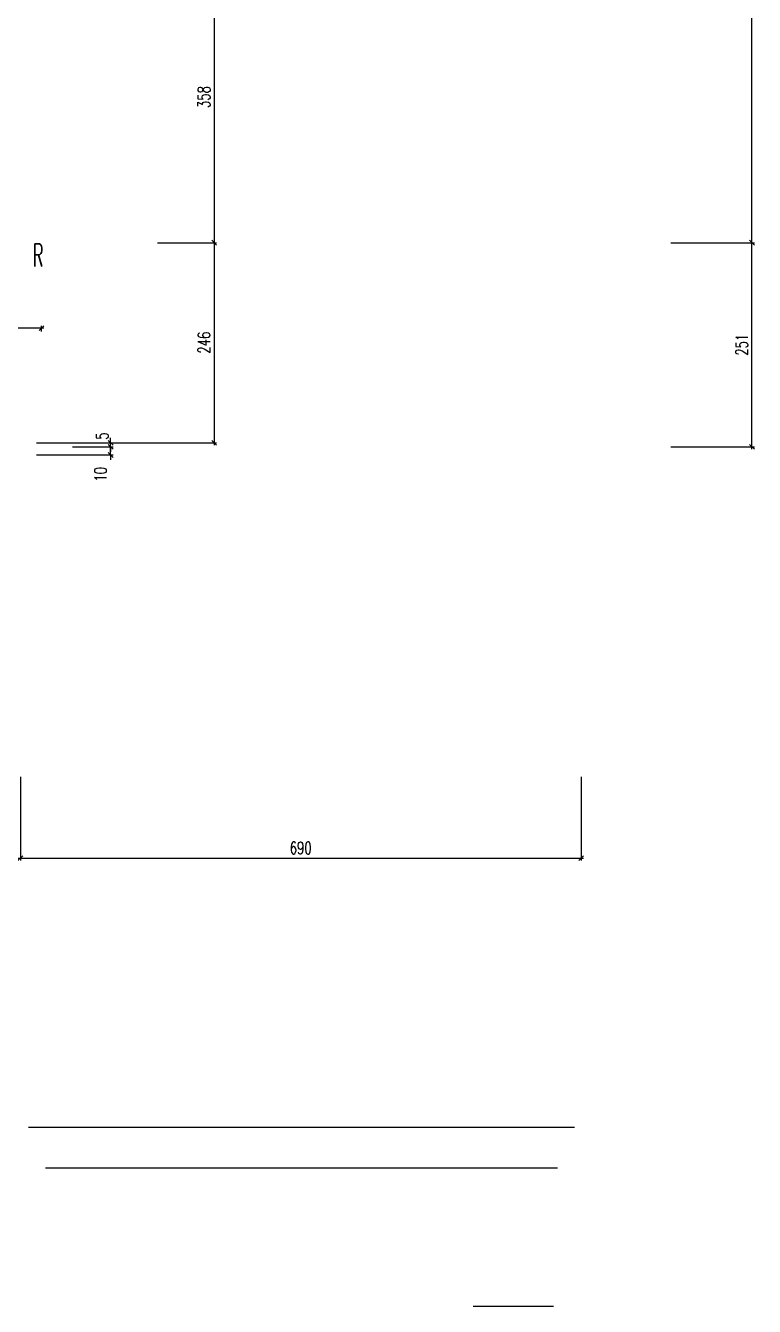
# Model space of a CAD drawing. Extents: x 307 to 786, y -197 to -94.
# Drawn here: x 425.97 to 434.94, y -133.94 to -118.19 of the extents above; entities that cross this region are included whole.
import ezdxf

# ---------------------------------------------------------------- set-up
doc = ezdxf.new("R2010")
doc.units = 0
doc.header["$LTSCALE"] = 0.5
doc.header["$MEASUREMENT"] = 0
doc.layers.get('DEFPOINTS').update_dxf_attribs({"linetype": 'CONTINUOUS'})
doc.layers.add('COTATION', color=7, linetype='CONTINUOUS')
doc.layers.add('REPERE-RAID', color=4, linetype='CONTINUOUS')
doc.styles.add('ROMANS8', font='romans.shx', dxfattribs={"width": 0.7})
doc.styles.get("Standard").update_dxf_attribs({"font": 'txt.shx'})
doc.dimstyles.new('COT50 cm', dxfattribs={"dimtxt": 0.15, "dimasz": 0.06, "dimexe": 0.03, "dimexo": 0.1, "dimgap": 0.05, "dimtad": 1, "dimdec": 0, "dimlfac": 100, "dimzin": 0, "dimdsep": 46, "dimtxsty": 'ROMANS8', "dimblk1": 'OBLIQUE', "dimblk2": 'OBLIQUE', "dimsah": 1, "dimcen": 0.03, "dimdle": 0.03, "dimclrt": 1, "dimadec": 0, "dimazin": 0, "dimtfac": 1, "dimtdec": 0, "dimtmove": 0, "dimatfit": 3, "dimfxl": 1, "dimfxlon": 1, "dimtolj": 1, "dimtzin": 0, "dimlwd": -1, "dimlwe": -1, "dimarcsym": 0})

# ---------------------------------------------------------------- blocks, each defined once
blk = doc.blocks.new('_Oblique')
at = {"layer": 'COTATION', "color": 0, "lineweight": -2}
blk.add_line((-0.5, -0.5), (0.5, 0.5), dxfattribs=at)
blk = doc.blocks.new('*D78')
at = {"layer": 'COTATION', "color": 0, "transparency": 16777216}
for p, q in [((433.908, -120.862), (434.938, -120.862)), ((434.908, -123.402), (434.908, -120.832)), ((433.908, -123.372), (434.938, -123.372))]:
    blk.add_line(p, q, dxfattribs=at)
at = {"layer": 'DEFPOINTS', "color": 0, "transparency": 16777216}
for p in [(433.682, -120.862), (434.908, -120.862), (433.682, -123.372)]:
    blk.add_point(p, dxfattribs=at)
at = {"layer": 'COTATION', "color": 0, "transparency": 16777216, "xscale": 0.06, "yscale": 0.06, "zscale": 0.06}
for p, rotation in [((434.908, -120.862), 90), ((434.908, -123.372), 270)]:
    blk.add_blockref('_Oblique', p, dxfattribs=dict(at, rotation=rotation))
at = {"layer": 'COTATION', "color": 1, "transparency": 16777216, "insert": (434.783, -122.117), "char_height": 0.15, "attachment_point": 5, "rotation": 90, "style": 'ROMANS8'}
blk.add_mtext('\\A1;251', dxfattribs=at)
blk = doc.blocks.new('*D79')
at = {"layer": 'COTATION', "color": 0, "transparency": 16777216}
for p, q in [((434.908, -120.892), (434.908, -112.882)), ((433.908, -112.912), (434.938, -112.912)), ((433.908, -120.862), (434.938, -120.862))]:
    blk.add_line(p, q, dxfattribs=at)
at = {"layer": 'DEFPOINTS', "color": 0, "transparency": 16777216}
for p in [(433.465, -112.912), (434.908, -112.912), (433.682, -120.862)]:
    blk.add_point(p, dxfattribs=at)
at = {"layer": 'COTATION', "color": 0, "transparency": 16777216, "xscale": 0.06, "yscale": 0.06, "zscale": 0.06}
for p, rotation in [((434.908, -112.912), 90), ((434.908, -120.862), 270)]:
    blk.add_blockref('_Oblique', p, dxfattribs=dict(at, rotation=rotation))
at = {"layer": 'COTATION', "color": 1, "transparency": 16777216, "insert": (434.783, -116.887), "char_height": 0.15, "attachment_point": 5, "rotation": 90, "style": 'ROMANS8'}
blk.add_mtext('\\A1;795', dxfattribs=at)
blk = doc.blocks.new('*D97')
at = {"layer": 'COTATION', "color": 0, "transparency": 16777216}
for p, q in [((425.907, -127.429), (425.907, -128.459)), ((432.807, -127.429), (432.807, -128.459)), ((425.877, -128.429), (432.837, -128.429))]:
    blk.add_line(p, q, dxfattribs=at)
at = {"layer": 'DEFPOINTS', "color": 0, "transparency": 16777216}
for p in [(432.807, -125.971), (425.907, -127.012), (432.807, -128.429)]:
    blk.add_point(p, dxfattribs=at)
at = {"layer": 'COTATION', "color": 0, "transparency": 16777216, "xscale": 0.06, "yscale": 0.06, "zscale": 0.06, "rotation": 180}
blk.add_blockref('_Oblique', (425.907, -128.429), dxfattribs=at)
at = {"layer": 'COTATION', "color": 0, "transparency": 16777216, "xscale": 0.06, "yscale": 0.06, "zscale": 0.06}
blk.add_blockref('_Oblique', (432.807, -128.429), dxfattribs=at)
at = {"layer": 'COTATION', "color": 1, "transparency": 16777216, "insert": (429.357, -128.304), "char_height": 0.15, "attachment_point": 5, "style": 'ROMANS8'}
blk.add_mtext('\\A1;690', dxfattribs=at)
blk = doc.blocks.new('*D489')
at = {"layer": 'COTATION', "color": 0, "transparency": 16777216}
for p, q in [((425.667, -121.953), (425.667, -121.883)), ((426.167, -121.953), (426.167, -121.883)), ((425.667, -121.913), (425.025, -121.913)), ((426.197, -121.913), (425.667, -121.913))]:
    blk.add_line(p, q, dxfattribs=at)
at = {"layer": 'DEFPOINTS', "color": 0, "transparency": 16777216}
for p in [(425.667, -121.913), (425.667, -122.126), (426.167, -122.105)]:
    blk.add_point(p, dxfattribs=at)
at = {"layer": 'COTATION', "color": 0, "transparency": 16777216, "xscale": 0.06, "yscale": 0.06, "zscale": 0.06, "rotation": 180}
blk.add_blockref('_Oblique', (425.667, -121.913), dxfattribs=at)
at = {"layer": 'COTATION', "color": 0, "transparency": 16777216, "xscale": 0.06, "yscale": 0.06, "zscale": 0.06}
blk.add_blockref('_Oblique', (426.167, -121.913), dxfattribs=at)
at = {"layer": 'COTATION', "color": 1, "transparency": 16777216, "insert": (425.303, -121.788), "char_height": 0.15, "attachment_point": 5, "style": 'ROMANS8'}
blk.add_mtext('\\A1;50x30', dxfattribs=at)
blk = doc.blocks.new('*D494')
at = {"layer": 'COTATION', "color": 0, "linetype": 'ByBlock', "transparency": 16777216}
for p, q in [((426.107, -117.282), (428.322, -117.282)), ((428.292, -117.252), (428.292, -120.892)), ((427.595, -120.862), (428.322, -120.862))]:
    blk.add_line(p, q, dxfattribs=at)
at = {"layer": 'DEFPOINTS', "color": 0, "linetype": 'ByBlock', "transparency": 16777216}
for p in [(426.007, -117.282), (427.495, -120.862), (428.292, -120.862)]:
    blk.add_point(p, dxfattribs=at)
at = {"layer": 'COTATION', "color": 0, "linetype": 'ByBlock', "transparency": 16777216, "xscale": 0.06, "yscale": 0.06, "zscale": 0.06}
for p, rotation in [((428.292, -117.282), 90), ((428.292, -120.862), 270)]:
    blk.add_blockref('_Oblique', p, dxfattribs=dict(at, rotation=rotation))
at = {"layer": 'COTATION', "color": 1, "linetype": 'ByBlock', "transparency": 16777216, "insert": (428.167, -119.072), "char_height": 0.15, "attachment_point": 5, "rotation": 90, "style": 'ROMANS8'}
blk.add_mtext('\\A1;358', dxfattribs=at)
blk = doc.blocks.new('*D495')
at = {"layer": 'COTATION', "color": 0, "linetype": 'ByBlock', "transparency": 16777216}
for p, q in [((427.595, -120.862), (428.322, -120.862)), ((428.292, -120.832), (428.292, -123.352)), ((426.107, -123.322), (428.322, -123.322))]:
    blk.add_line(p, q, dxfattribs=at)
at = {"layer": 'DEFPOINTS', "color": 0, "linetype": 'ByBlock', "transparency": 16777216}
for p in [(427.495, -120.862), (426.007, -123.322), (428.292, -123.322)]:
    blk.add_point(p, dxfattribs=at)
at = {"layer": 'COTATION', "color": 0, "linetype": 'ByBlock', "transparency": 16777216, "xscale": 0.06, "yscale": 0.06, "zscale": 0.06}
for p, rotation in [((428.292, -120.862), 90), ((428.292, -123.322), 270)]:
    blk.add_blockref('_Oblique', p, dxfattribs=dict(at, rotation=rotation))
at = {"layer": 'COTATION', "color": 1, "linetype": 'ByBlock', "transparency": 16777216, "insert": (428.167, -122.092), "char_height": 0.15, "attachment_point": 5, "rotation": 90, "style": 'ROMANS8'}
blk.add_mtext('\\A1;246', dxfattribs=at)
blk = doc.blocks.new('*D496')
at = {"layer": 'COTATION', "color": 0, "linetype": 'ByBlock', "transparency": 16777216}
for p, q in [((426.548, -123.372), (427.048, -123.372)), ((427.018, -123.372), (427.018, -123.312)), ((427.018, -123.472), (427.018, -123.372)), ((426.107, -123.472), (427.048, -123.472)), ((427.018, -123.472), (427.018, -123.532))]:
    blk.add_line(p, q, dxfattribs=at)
at = {"layer": 'DEFPOINTS', "color": 0, "linetype": 'ByBlock', "transparency": 16777216}
for p in [(426.448, -123.372), (427.018, -123.372), (426.007, -123.472)]:
    blk.add_point(p, dxfattribs=at)
at = {"layer": 'COTATION', "color": 0, "linetype": 'ByBlock', "transparency": 16777216, "xscale": 0.06, "yscale": 0.06, "zscale": 0.06}
for p, rotation in [((427.018, -123.372), 270), ((427.018, -123.472), 90)]:
    blk.add_blockref('_Oblique', p, dxfattribs=dict(at, rotation=rotation))
at = {"layer": 'COTATION', "color": 1, "linetype": 'ByBlock', "transparency": 16777216, "insert": (426.893, -123.71), "char_height": 0.15, "attachment_point": 5, "rotation": 90, "style": 'ROMANS8'}
blk.add_mtext('\\A1;10', dxfattribs=at)
blk = doc.blocks.new('*D497')
at = {"layer": 'COTATION', "color": 0, "linetype": 'ByBlock', "transparency": 16777216}
for p, q in [((427.018, -123.322), (427.018, -123.262)), ((426.548, -123.372), (427.048, -123.372)), ((426.974, -123.322), (427.048, -123.322)), ((427.018, -123.372), (427.018, -123.322)), ((427.018, -123.372), (427.018, -123.432))]:
    blk.add_line(p, q, dxfattribs=at)
at = {"layer": 'DEFPOINTS', "color": 0, "linetype": 'ByBlock', "transparency": 16777216}
for p in [(426.448, -123.372), (426.874, -123.322), (427.018, -123.322)]:
    blk.add_point(p, dxfattribs=at)
at = {"layer": 'COTATION', "color": 0, "linetype": 'ByBlock', "transparency": 16777216, "xscale": 0.06, "yscale": 0.06, "zscale": 0.06}
for p, rotation in [((427.018, -123.322), 270), ((427.018, -123.372), 90)]:
    blk.add_blockref('_Oblique', p, dxfattribs=dict(at, rotation=rotation))
at = {"layer": 'COTATION', "color": 1, "linetype": 'ByBlock', "transparency": 16777216, "insert": (426.914, -123.24), "char_height": 0.15, "attachment_point": 5, "rotation": 90, "style": 'ROMANS8'}
blk.add_mtext('\\A1;5', dxfattribs=at)

msp = doc.modelspace()

# ---------------------------------------------------------------- linework, layer by layer
at = {"layer": 'COTATION', "color": 1, "linetype": 'ByBlock'}
msp.add_line((426.2168, -132.2387), (432.5168, -132.2387), dxfattribs=at)
at = {"layer": 'COTATION'}
msp.add_line((432.4668, -133.9403), (431.4764, -133.9403), dxfattribs=at)
at = {"layer": 'COTATION', "color": 1, "linetype": 'ByBlock'}
msp.add_lwpolyline([(432.7266, -131.7406), (426.0068, -131.7416)], dxfattribs=at)

# ---------------------------------------------------------------- texts
at = {"layer": 'REPERE-RAID', "color": 4, "width": 0.519}
msp.add_text('R', height=0.28, dxfattribs=at).set_placement((426.0613, -121.1559))

# ---------------------------------------------------------------- dimensions: what is measured, and where the dimension line sits
at = {"layer": 'COTATION'}
dim = msp.add_linear_dim(base=(434.908, -112.9124), p1=(433.6819, -120.8624), p2=(433.465, -112.9124), angle=90, dimstyle='COT50 cm', override={"dimtmove": 1}, dxfattribs=at)
dim.commit()
dim.dimension.update_dxf_attribs({"geometry": '*D79', "text_midpoint": (434.783, -116.8874)})
at = {"layer": 'COTATION', "linetype": 'ByBlock'}
for base, p1, p2, picture, middle in [((428.2921, -120.8624), (426.0068, -117.2824), (427.4948, -120.8624), '*D494', (428.1671, -119.0724)), ((428.2921, -123.3224), (427.4948, -120.8624), (426.0068, -123.3224), '*D495', (428.1671, -122.0924))]:
    dim = msp.add_linear_dim(base=base, p1=p1, p2=p2, angle=90, dimstyle='COT50 cm', override={"dimtmove": 1, "dimfxl": 10, "dimfxlon": 1}, dxfattribs=at)
    dim.commit()
    dim.dimension.update_dxf_attribs({"geometry": picture, "text_midpoint": middle})
at = {"layer": 'COTATION'}
dim = msp.add_linear_dim(base=(434.908, -120.8624), p1=(433.6819, -123.3724), p2=(433.6819, -120.8624), angle=90, dimstyle='COT50 cm', dxfattribs=at)
dim.commit()
dim.dimension.update_dxf_attribs({"geometry": '*D78', "text_midpoint": (434.783, -122.1174)})
dim = msp.add_linear_dim(base=(425.6668, -121.913), p1=(426.1669, -122.1049), p2=(425.6668, -122.1263), text='<>x30', dimstyle='COT50 cm', override={"dimfxl": 0.04, "dimfxlon": 1}, dxfattribs=at)
dim.commit()
dim.dimension.update_dxf_attribs({"geometry": '*D489', "text_midpoint": (425.303, -121.913), "dimtype": 160})
at = {"layer": 'COTATION', "linetype": 'ByBlock'}
for base, p1, p2, picture, middle in [((427.0176, -123.3224), (426.448, -123.3724), (426.8738, -123.3224), '*D497', (427.0394, -123.2404)), ((427.0176, -123.3724), (426.0068, -123.4724), (426.448, -123.3724), '*D496', (427.0176, -123.7102))]:
    dim = msp.add_linear_dim(base=base, p1=p1, p2=p2, angle=90, dimstyle='COT50 cm', override={"dimtmove": 1, "dimfxl": 10, "dimfxlon": 1}, dxfattribs=at)
    dim.commit()
    dim.dimension.update_dxf_attribs({"geometry": picture, "text_midpoint": middle, "dimtype": 160})
at = {"layer": 'COTATION'}
dim = msp.add_linear_dim(base=(432.8067, -128.4293), p1=(425.9065, -127.0117), p2=(432.8067, -125.9713), dimstyle='COT50 cm', override={"dimtmove": 1}, dxfattribs=at)
dim.commit()
dim.dimension.update_dxf_attribs({"geometry": '*D97', "text_midpoint": (429.3566, -128.3043)})

doc.saveas('drawing.dxf')
